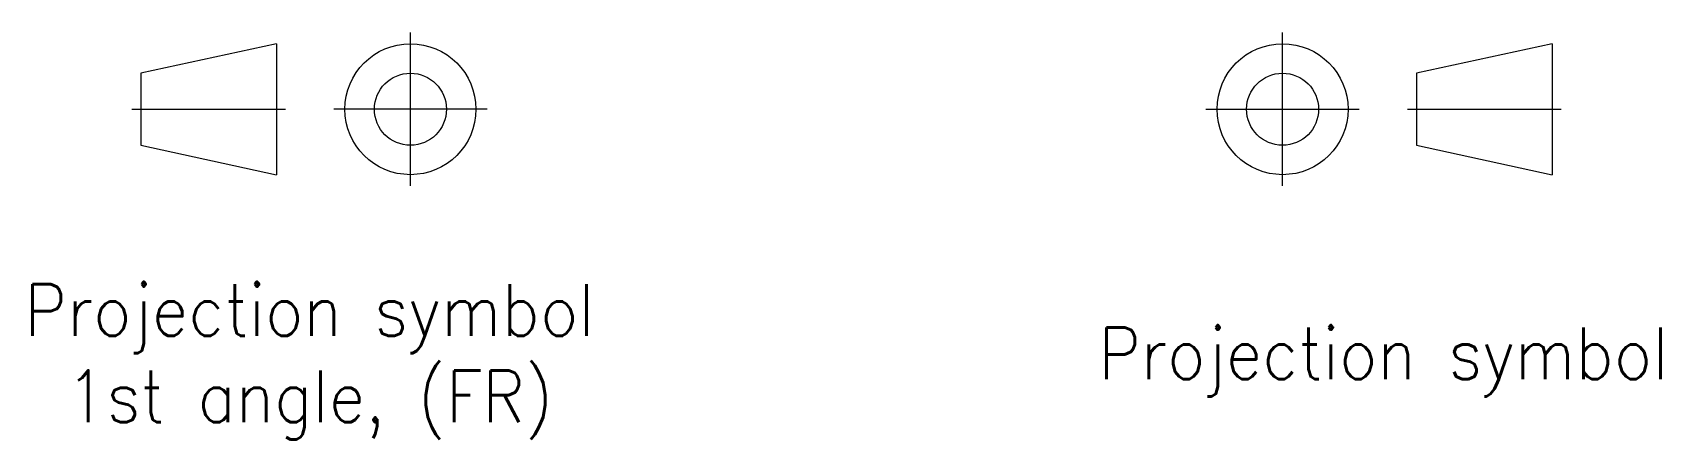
# Model space of a CAD drawing. Header units: inches. Extents: x 4.68 to 6.54, y 4.57 to 5.04.
import ezdxf

# ---------------------------------------------------------------- set-up
doc = ezdxf.new("R2010")
doc.units = ezdxf.units.IN
doc.header["$MEASUREMENT"] = 0
doc.linetypes.add('DASHDOT2', pattern=[12, 6, -2.95, 0.1, -2.95])
doc.layers.get('0').update_dxf_attribs({"lineweight": 0, "true_color": 0xffffff})
doc.styles.add('textstyle0', font='Standard')
doc.styles.add('textstyle1', font='Standard')

msp = doc.modelspace()

# ---------------------------------------------------------------- linework, layer by layer
at = {"color": 7, "linetype": 'DASHDOT2', "lineweight": 5, "true_color": 0xffffff}
for p, q in [((5.1125, 4.8639), (5.1125, 5.0389)), ((6.1073, 4.8639), (6.1073, 5.0389)), ((4.7948, 4.9514), (4.9698, 4.9514)), ((5.2, 4.9514), (5.025, 4.9514)), ((6.0198, 4.9514), (6.1948, 4.9514)), ((6.25, 4.9514), (6.425, 4.9514))]:
    msp.add_line(p, q, dxfattribs=at)
at = {"color": 7, "linetype": 'Continuous', "lineweight": 9, "true_color": 0xffffff}
for p, q in [((4.9597, 5.0261), (4.8048, 4.9925)), ((4.9597, 5.0261), (4.9597, 4.8767)), ((6.415, 5.0261), (6.2601, 4.9925)), ((6.415, 5.0261), (6.415, 4.8767)), ((4.8048, 4.9925), (4.8048, 4.9102)), ((6.2601, 4.9925), (6.2601, 4.9102)), ((4.8048, 4.9102), (4.9597, 4.8767)), ((6.2601, 4.9102), (6.415, 4.8767))]:
    msp.add_line(p, q, dxfattribs=at)
for centre, radius in [((5.1125, 4.9514), 0.0747), ((6.1073, 4.9514), 0.0747), ((5.1125, 4.9514), 0.0411), ((6.1073, 4.9514), 0.0411)]:
    msp.add_circle(centre, radius, dxfattribs=at)

# ---------------------------------------------------------------- texts
at = {"char_height": 0.059055, "attachment_point": 5}
for s, insert, style in [('Projection symbol\\P1st angle, (FR)', (4.9974, 4.6631), 'textstyle0'), ('Projection symbol\\p3rd angle, (US)', (6.2224, 4.6631), 'textstyle1')]:
    msp.add_mtext(s, dxfattribs=dict(at, insert=insert, style=style))

doc.saveas('drawing.dxf')
